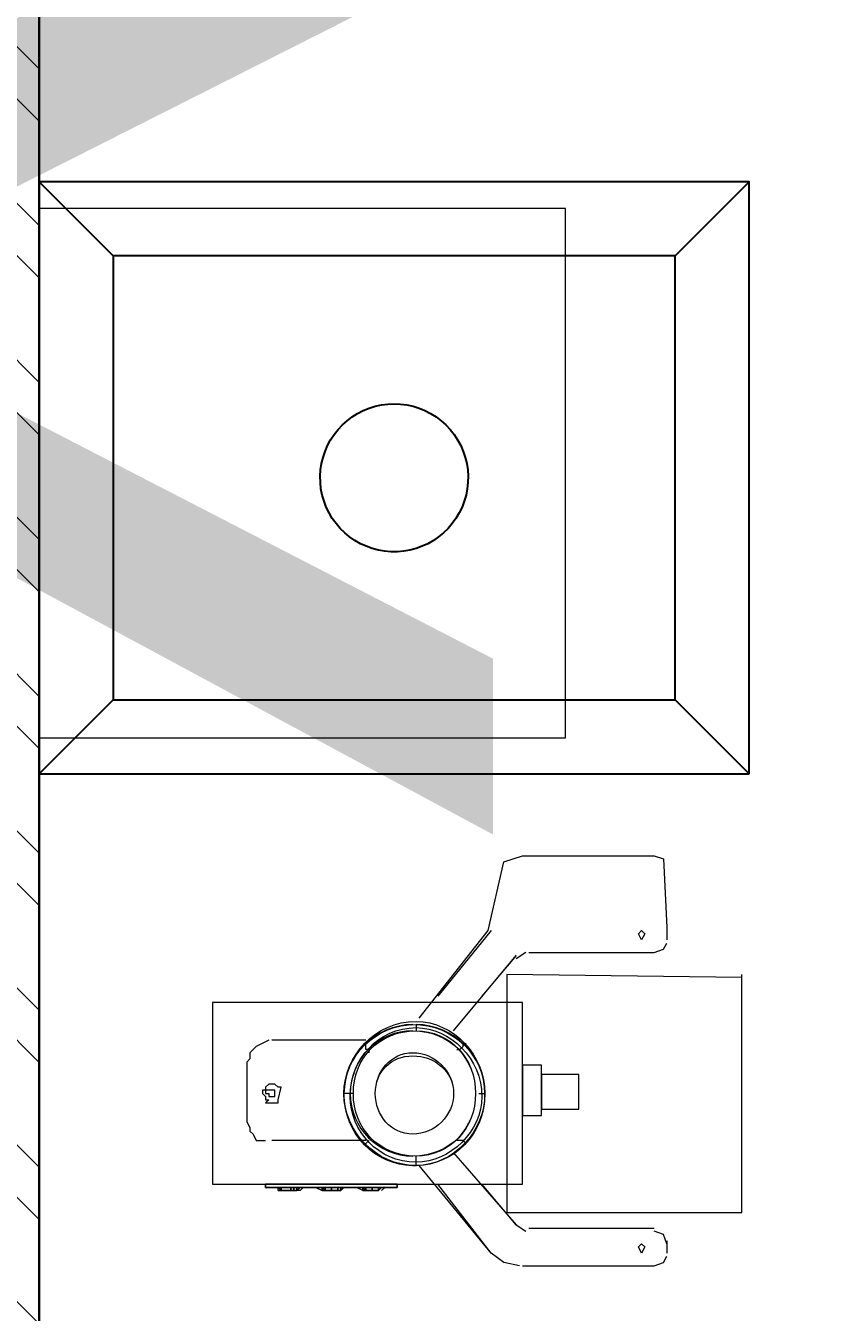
# Model space of a CAD drawing. Header units: millimetres. Extents: x -136099598 to 11807193, y 0 to 779331.
# Drawn here: x -136081792 to -136080416, y 203083 to 205257 of the extents above; entities that cross this region are included whole.
import ezdxf
from ezdxf import colors
from ezdxf.entities.mleader import LeaderData, LeaderLine
from ezdxf.enums import TextEntityAlignment as Align
from ezdxf.math import Vec2, Vec3

# ---------------------------------------------------------------- set-up
doc = ezdxf.new("R2018")
doc.units = ezdxf.units.MM
doc.header["$MEASUREMENT"] = 0
doc.layers.get('0').update_dxf_attribs({"color": 250, "lineweight": 9})
for name, color, linetype, lineweight in [('АР_Маркер экспликации', 239, 'Continuous', 13), ('АР_Номер помещения', 1, 'Continuous', 25), ('АР_Отметки', 250, 'Continuous', 15), ('АР_Перегородки кирпич', 244, 'Continuous', 30), ('АР_Перегородки_кирпич_Штрих', 244, 'Continuous', 5), ('АР_Помещения_площадь', 19, 'Continuous', 9), ('Оборудование пищеблок', 250, 'Continuous', 5)]:
    doc.layers.add(name, color=color, linetype=linetype, lineweight=lineweight)
doc.layers.add('АР_Названия помещений', color=124, linetype='Continuous', lineweight=5, plot=False)
doc.layers.add('ТХ_оборуд.пищеблок', color=250, linetype='Continuous')
doc.styles.add('ISOCPEUR', font='isocpeur.ttf', dxfattribs={"width": 0.7})
doc.styles.get("Standard").update_dxf_attribs({"font": 'isocpeur.ttf'})

# ---------------------------------------------------------------- blocks, each defined once
blk = doc.blocks.new('_DotSmall')
at = {"color": 0, "linetype": 'ByBlock', "const_width": 0.5}
blk.add_lwpolyline([(-0.0625, 0, 1), (0.0625, 0, 1)], format="xyb", close=True, dxfattribs=at)
blk = doc.blocks.new('*U254')
blk.add_lwpolyline([(125, 1075), (875, 1075), (875, 125), (125, 125)], close=True)
blk.add_lwpolyline([(625, 600), (624.5, 610.7), (623.2, 621.4), (620.9, 631.9), (617.7, 642.2), (613.6, 652.1), (608.7, 661.7), (603, 670.8), (596.5, 679.4), (589.3, 687.4), (581.5, 694.8), (573, 701.4), (564, 707.3), (554.6, 712.5), (544.7, 716.7), (534.5, 720.1), (524.1, 722.7), (513.4, 724.3), (502.7, 725), (491.9, 724.7), (481.2, 723.6), (470.7, 721.5), (460.4, 718.5), (450.3, 714.7), (440.6, 710), (431.4, 704.5), (422.7, 698.2), (414.5, 691.2), (407, 683.5), (400.2, 675.2), (394.1, 666.3), (388.7, 657), (384.3, 647.2), (380.6, 637.1), (377.9, 626.7), (376, 616.1), (375.1, 605.4), (375.1, 594.6), (376, 583.9), (377.9, 573.3), (380.6, 562.9), (384.3, 552.8), (388.7, 543), (394.1, 533.7), (400.2, 524.8), (407, 516.5), (414.5, 508.8), (422.7, 501.8), (431.4, 495.5), (440.6, 490), (450.3, 485.3), (460.4, 481.5), (470.7, 478.5), (481.2, 476.4), (491.9, 475.3), (502.7, 475), (513.4, 475.7), (524.1, 477.3), (534.5, 479.9), (544.7, 483.3), (554.6, 487.5), (564, 492.7), (573, 498.6), (581.5, 505.2), (589.3, 512.6), (596.5, 520.6), (603, 529.2), (608.7, 538.3), (613.6, 547.9), (617.7, 557.8), (620.9, 568.1), (623.2, 578.6), (624.5, 589.3), (625, 600)])
at = {"layer": 'Оборудование пищеблок', "color": 0, "linetype": 'ByBlock', "lineweight": -2}
for points in [[(0, 1200), (125, 1075)], [(875, 1075), (1000, 1200)], [(0, 0), (125, 125)], [(875, 125), (1000, 0)]]:
    blk.add_lwpolyline(points, dxfattribs=at)
blk.add_lwpolyline([(0, 1200), (1000, 1200), (1000, 0), (0, 0)], close=True, dxfattribs=at)
blk = doc.blocks.new('*U54')
at = {"color": 7, "style": 'ISOCPEUR', "width": 0.7, "flags": 1}
blk.add_attdef('КАТЕГОРИЯ', (-499.2, -2092.2), '', height=250, dxfattribs=at)
at = {"layer": 'АР_Номер помещения', "color": 7, "style": 'ISOCPEUR', "width": 0.7}
blk.add_attdef('НОМЕР_ПОМЕЩЕНИЯ', text='', height=300, dxfattribs=at).set_placement((1759.4, -1666.4), align=Align.MIDDLE_CENTER)
at = {"layer": 'АР_Помещения_площадь', "color": 7, "lineweight": 30, "width": 0.7, "flags": 104}
blk.add_attdef('ИМЯ_ПОМЕЩЕНИЯ', text='', height=100, dxfattribs=at).set_placement((157.6, 1217.1), align=Align.MIDDLE_CENTER)
at = {"layer": 'АР_Помещения_площадь', "color": 7, "style": 'ISOCPEUR', "width": 0.7}
blk.add_attdef('ПЛОЩАДЬ_ПОМЕЩЕНИЯ', text='', height=200, dxfattribs=at).set_placement((4213, -2252.8), align=Align.MIDDLE_RIGHT)
blk = doc.blocks.new('A$C13decc58')
at = {"layer": 'АР_Перегородки_кирпич_Штрих', "ltscale": 100}
h = blk.add_hatch(dxfattribs=at)
h.set_pattern_fill('ANSI32', color=256, scale=500)
h.set_pattern_definition([(45, (-939456.72, 101324.74), (-132.58252, 132.58252), []), (45, (-939368.33, 101324.74), (-132.58252, 132.58252), [])])
h.paths.add_polyline_path([(11183.1, 52609.9), (11258.9, 52609.9), (11258.9, 52729.9), (11063.1, 52729.9), (11063.1, 52399.6), (6030.4, 52399.5), (6030.4, 52279.5), (11183.1, 52279.6)])
at = {"layer": 'АР_Перегородки кирпич', "linetype": 'Continuous', "ltscale": 100}
blk.add_line((6030.4, 52279.5), (11183.1, 52279.6), dxfattribs=at)
at = {"layer": 'ТХ_оборуд.пищеблок', "lineweight": 0}
blk.add_lwpolyline([(8846.2, 51390.2), (9740.9, 51390.2), (9740.9, 52279.6), (8846.2, 52279.6)], close=True, dxfattribs=at)
at = {"layer": 'ТХ_оборуд.пищеблок', "lineweight": 5}
for points in [[(8398.7, 51462.6), (8398.7, 51986.7), (8091.6, 51986.7), (8091.6, 51462.6)], [(8261, 51880.9), (8261, 51891.4), (8255.7, 51896.7), (8250.4, 51896.7), (8250.4, 51902), (8245.1, 51902), (8239.8, 51896.7), (8234.6, 51896.7), (8234.6, 51891.4), (8229.3, 51896.7), (8229.3, 51875.6), (8234.6, 51875.6), (8255.7, 51870.3), (8255.7, 51875.6)], [(8091.6, 51674.4), (8086.3, 51674.4), (8086.3, 51896.7), (8091.6, 51896.7)], [(8086.3, 51674.4), (8091.6, 51674.4), (8091.6, 51896.7), (8086.3, 51896.7)], [(8250.4, 51880.9), (8250.4, 51891.4), (8250.4, 51896.7), (8245.1, 51896.7), (8245.1, 51891.4), (8239.8, 51891.4), (8239.8, 51880.9)], [(8081, 51875.6), (8081, 51870.3), (8081, 51854.4), (8081, 51870.3)], [(8086.3, 51849.1), (8081, 51849.1), (8081, 51843.8), (8086.3, 51838.5), (8081, 51843.8), (8081, 51854.4), (8081, 51870.3), (8081, 51854.4), (8081, 51849.1)], [(8086.3, 51875.6), (8086.3, 51870.3), (8086.3, 51854.4), (8086.3, 51849.1), (8086.3, 51843.8), (8086.3, 51849.1), (8086.3, 51854.4), (8086.3, 51870.3)], [(8086.3, 51870.3), (8086.3, 51854.4), (8086.3, 51849.1), (8086.3, 51854.4)], [(8086.3, 51796.2), (8081, 51796.2), (8086.3, 51801.4), (8081, 51796.2)], [(8086.3, 51785.6), (8086.3, 51796.2), (8086.3, 51801.4), (8086.3, 51796.2)], [(8086.3, 51775), (8086.3, 51785.6), (8086.3, 51796.2), (8086.3, 51785.6)], [(8081, 51775), (8086.3, 51775), (8086.3, 51785.6), (8086.3, 51775), (8086.3, 51769.7), (8086.3, 51775)], [(8081, 51769.7), (8086.3, 51769.7), (8086.3, 51775), (8086.3, 51769.7)], [(8086.3, 51775), (8081, 51775)], [(8086.3, 51727.3), (8081, 51727.3), (8086.3, 51732.6), (8081, 51727.3)], [(8086.3, 51716.7), (8086.3, 51727.3), (8086.3, 51732.6), (8086.3, 51727.3)], [(8086.3, 51706.2), (8086.3, 51716.7), (8086.3, 51727.3), (8086.3, 51716.7)], [(8081, 51706.2), (8086.3, 51706.2), (8081, 51706.2), (8086.3, 51706.2), (8086.3, 51716.7), (8086.3, 51706.2)], [(8086.3, 51706.2), (8081, 51706.2)], [(8292.8, 51430.9), (8292.8, 51462.6), (8208.1, 51462.6), (8208.1, 51430.9)], [(8276.9, 51367.3), (8276.9, 51430.9), (8218.7, 51430.9), (8218.7, 51367.3)], [(7985.7, 51266.7), (7991, 51261.5), (7985.7, 51256.2), (7975.1, 51261.5)], [(8515.1, 51266.7), (8520.4, 51261.5), (8515.1, 51256.2), (8504.5, 51261.5)]]:
    blk.add_lwpolyline(points, close=True, dxfattribs=at)
for points in [[(8335.1, 51891.4), (8324.6, 51912.6), (8314, 51923.2), (8303.4, 51923.2), (8298.1, 51928.5), (8292.8, 51928.5), (8208.1, 51928.5), (8197.5, 51928.5), (8186.9, 51923.2), (8181.6, 51923.2), (8176.3, 51917.9), (8165.7, 51912.6), (8165.7, 51902), (8165.7, 51896.7)], [(8165.7, 51727.3), (8165.7, 51886.2)], [(8335.1, 51727.3), (8335.1, 51886.2)], [(8081, 51875.6), (8086.3, 51875.6), (8081, 51870.3), (8086.3, 51870.3), (8081, 51870.3), (8086.3, 51875.6), (8086.3, 51854.4), (8086.3, 51838.5), (8086.3, 51833.2), (8081, 51838.5), (8081, 51843.8), (8081, 51849.1), (8086.3, 51849.1), (8081, 51849.1), (8081, 51854.4), (8081, 51870.3), (8086.3, 51870.3), (8081, 51870.3), (8081, 51875.6), (8086.3, 51875.6), (8086.3, 51870.3), (8086.3, 51875.6), (8086.3, 51854.4), (8086.3, 51838.5), (8086.3, 51833.2)], [(8081, 51838.5), (8081, 51843.8), (8081, 51854.4), (8081, 51849.1), (8081, 51843.8), (8086.3, 51843.8), (8086.3, 51849.1), (8086.3, 51843.8), (8081, 51843.8), (8081, 51849.1), (8081, 51854.4), (8081, 51870.3), (8081, 51875.6), (8086.3, 51875.6)], [(8081, 51870.3), (8081, 51875.6), (8081, 51870.3)], [(8081, 51854.4), (8086.3, 51854.4), (8081, 51854.4)], [(8081, 51854.4), (8086.3, 51854.4), (8081, 51854.4)], [(8086.3, 51854.4), (8081, 51854.4), (8086.3, 51854.4)], [(8086.3, 51812), (8081, 51801.4), (8081, 51796.2), (8086.3, 51796.2), (8081, 51796.2), (8081, 51785.6), (8081, 51775), (8081, 51769.7), (8081, 51775), (8081, 51785.6), (8081, 51796.2), (8081, 51801.4), (8086.3, 51801.4), (8086.3, 51796.2), (8086.3, 51801.4), (8086.3, 51785.6), (8081, 51785.6), (8086.3, 51785.6), (8086.3, 51769.7), (8086.3, 51764.4)], [(8086.3, 51801.4), (8086.3, 51812), (8086.3, 51801.4)], [(8081, 51769.7), (8086.3, 51764.4), (8086.3, 51769.7), (8086.3, 51785.6), (8086.3, 51801.4), (8081, 51801.4)], [(8081, 51785.6), (8086.3, 51785.6), (8081, 51785.6)], [(8081, 51785.6), (8086.3, 51785.6), (8081, 51785.6)], [(8086.3, 51769.7), (8081, 51769.7), (8086.3, 51769.7)], [(8081, 51732.6), (8086.3, 51743.2)], [(8086.3, 51695.6), (8086.3, 51700.9), (8086.3, 51716.7), (8086.3, 51732.6), (8081, 51732.6), (8081, 51727.3), (8086.3, 51727.3), (8081, 51727.3), (8081, 51716.7), (8081, 51706.2), (8081, 51716.7), (8081, 51727.3), (8081, 51732.6), (8086.3, 51732.6), (8086.3, 51727.3), (8086.3, 51732.6), (8086.3, 51716.7), (8086.3, 51700.9), (8086.3, 51695.6), (8081, 51700.9)], [(8086.3, 51732.6), (8086.3, 51743.2), (8086.3, 51732.6)], [(8160.4, 51727.3), (8165.7, 51722)], [(8314, 51722), (8319.3, 51722), (8319.3, 51727.3), (8324.6, 51727.3), (8329.8, 51727.3)], [(8081, 51716.7), (8086.3, 51716.7), (8081, 51716.7)], [(8086.3, 51716.7), (8081, 51716.7), (8086.3, 51716.7)], [(8081, 51716.7), (8086.3, 51716.7), (8081, 51716.7)], [(8086.3, 51700.9), (8081, 51706.2), (8086.3, 51700.9)], [(7954, 51467.9), (7959.3, 51494.4), (7975.1, 51515.6), (8123.4, 51637.3)], [(8372.2, 51637.3), (8520.4, 51520.9), (8636.3, 51494.4), (8646.9, 51462.6), (8646.9, 51240.3), (8641.6, 51224.4), (8525.7, 51219.1), (8504.5, 51219.1)], [(7975.1, 51515.6), (8091.6, 51605.6)], [(8520.4, 51515.6), (8409.3, 51605.6)], [(8144.6, 51579.1), (8022.8, 51473.2), (8091.6, 51531.5)], [(8160.4, 51557.9), (8165.7, 51563.2), (8165.7, 51568.5), (8165.7, 51573.8)], [(8319.3, 51573.8), (8319.3, 51568.5), (8324.6, 51563.2), (8329.8, 51563.2), (8329.8, 51557.9)], [(8351, 51579.1), (8478.1, 51473.2), (8409.3, 51531.5)], [(8441, 51092), (8446.3, 51489.1), (8044, 51489.1), (8044, 51092), (8446.3, 51092)], [(8022.8, 51473.2), (8012.2, 51457.3)], [(8483.4, 51457.3), (8472.8, 51473.2)], [(7954, 51462.6), (7954, 51240.3), (7959.3, 51224.4), (7969.9, 51219.1)], [(8017.5, 51452), (8017.5, 51240.3)], [(8483.4, 51452), (8483.4, 51240.3), (8488.7, 51224.4), (8499.3, 51219.1)], [(7991, 51219.1), (8006.9, 51224.4), (8012.2, 51240.3)], [(7996.3, 51219.1), (7975.1, 51219.1)]]:
    blk.add_lwpolyline(points, dxfattribs=at)
for points in [[(8245.1, 51748.5), (8245.1, 51764.4, 0.423913), (8123.4, 51642.6), (8139.3, 51642.6)], [(8351, 51647.9, 0.4125), (8245.1, 51753.8, 0.4125), (8139.3, 51647.9)], [(8245.1, 51536.7), (8245.1, 51526.2, 0.409091), (8361.6, 51642.6), (8351, 51642.6)]]:
    blk.add_lwpolyline(points, format="xyb", dxfattribs=at)
for centre, radius, start, end in [((8244.1, 51646.9), 117.5, 0.502, 89.498), ((8243.2, 51645.9), 119.8, 179.0546, 270.9454)]:
    blk.add_arc(centre, radius, start, end, dxfattribs=at)
for points in [[(8123.4, 51642.6), (8123.4, 51711.4), (8181.6, 51764.4), (8245.1, 51764.4)], [(8123.4, 51647.9), (8123.4, 51711.4), (8176.3, 51764.4), (8245.1, 51764.4)], [(8128.7, 51642.6), (8128.7, 51706.2), (8181.6, 51753.8), (8239.8, 51753.8)], [(8139.3, 51642.6), (8139.3, 51706.2), (8186.9, 51748.5), (8245.1, 51748.5)], [(8239.8, 51753.8), (8303.4, 51753.8), (8356.3, 51706.2), (8356.3, 51642.6)], [(8245.1, 51764.4), (8308.7, 51764.4), (8361.6, 51711.4), (8361.6, 51642.6)], [(8245.1, 51764.4), (8308.7, 51764.4), (8366.9, 51711.4), (8366.9, 51642.6)], [(8245.1, 51748.5), (8303.4, 51748.5), (8351, 51706.2), (8351, 51642.6)], [(8176.3, 51647.9), (8176.3, 51685), (8208.1, 51711.4), (8245.1, 51711.4)], [(8176.3, 51647.9), (8176.3, 51685), (8208.1, 51711.4), (8245.1, 51711.4)], [(8245.1, 51711.4), (8282.2, 51711.4), (8314, 51685), (8314, 51647.9)], [(8245.1, 51711.4), (8282.2, 51711.4), (8308.7, 51685), (8308.7, 51647.9)], [(8245.1, 51526.2), (8176.3, 51526.2), (8123.4, 51579.1), (8123.4, 51642.6)], [(8245.1, 51526.2), (8181.6, 51526.2), (8123.4, 51579.1), (8123.4, 51642.6)], [(8239.8, 51531.5), (8181.6, 51531.5), (8128.7, 51584.4), (8128.7, 51642.6)], [(8245.1, 51542), (8186.9, 51542), (8139.3, 51584.4), (8139.3, 51647.9)], [(8245.1, 51542), (8186.9, 51542), (8139.3, 51584.4), (8139.3, 51642.6)], [(8245.1, 51579.1), (8208.1, 51579.1), (8176.3, 51610.9), (8176.3, 51647.9)], [(8245.1, 51579.1), (8208.1, 51579.1), (8176.3, 51610.9), (8176.3, 51647.9)], [(8356.3, 51642.6), (8356.3, 51584.4), (8303.4, 51531.5), (8239.8, 51531.5)], [(8351, 51647.9), (8351, 51584.4), (8303.4, 51542), (8245.1, 51542)], [(8361.6, 51647.9), (8361.6, 51579.1), (8308.7, 51526.2), (8245.1, 51526.2)], [(8314, 51647.9), (8314, 51610.9), (8282.2, 51579.1), (8245.1, 51579.1)], [(8308.7, 51647.9), (8308.7, 51610.9), (8282.2, 51579.1), (8245.1, 51579.1)], [(8351, 51642.6), (8351, 51584.4), (8303.4, 51542), (8245.1, 51542)], [(8366.9, 51642.6), (8366.9, 51579.1), (8308.7, 51526.2), (8245.1, 51526.2)]]:
    blk.add_open_spline(points, degree=3, dxfattribs=at)
at = {"layer": 'АР_Маркер экспликации', "color": 7}
ref = blk.add_blockref('*U54', (6766.7, 55287.4), dxfattribs=at)
lines = blk.add_mtext('\\W0.8000;Холодный цех', dxfattribs={"layer": 'АР_Названия помещений', "insert": (8617.8, 54209.1), "char_height": 2696.651, "width": 926.94, "attachment_point": 1})
ref.add_attrib('ИМЯ_ПОМЕЩЕНИЯ', '', (8617.8, 54209.1), dxfattribs={"flags": 104}).embed_mtext(lines)
at = {"layer": 'ТХ_оборуд.пищеблок', "xscale": -1, "rotation": 180}
blk.add_blockref('*U254', (8785.5, 52279.6), dxfattribs=at)
at = {"layer": 'АР_Отметки'}
ml = blk.add_multileader_mtext('Standard', dxfattribs=at)
ml.set_content('-0,010', color=256, style='ISOCPEUR')
ml.set_leader_properties(color=256, linetype='Continuous', lineweight=-1)
ml.set_arrow_properties(name='DOTSMALL')
ml.build(insert=Vec2(0, 0))
ml.multileader.update_dxf_attribs({"has_text_frame": 1, "text_left_attachment_type": 4, "text_right_attachment_type": 4, "dogleg_length": 100, "arrow_head_size": 180})
ctx = ml.context
ctx.base_point, ctx.char_height, ctx.arrow_head_size, ctx.landing_gap_size, ctx.plane_origin = Vec3(37116.1, 68979.6, 0), 250, 180, 50, Vec3(37034.7, 67778.7, 0)
ctx.left_attachment, ctx.right_attachment = 4, 4
notes = []
notes.append((ctx, [(0, (0, 0, 0), (0, 0), (1, 0), 1, [])]))
ctx.mtext.insert, ctx.mtext.width, ctx.mtext.line_spacing_style, ctx.mtext.flow_direction = Vec3(37166.1, 69379.6, 0), 852.697, 2, 5
ml = blk.add_multileader_mtext('Standard', dxfattribs=at)
ml.set_content('0,000', color=256, style='ISOCPEUR')
ml.set_leader_properties(color=256, linetype='Continuous', lineweight=-1)
ml.set_arrow_properties(name='DOTSMALL')
ml.build(insert=Vec2(0, 0))
ml.multileader.update_dxf_attribs({"has_text_frame": 1, "text_left_attachment_type": 4, "text_right_attachment_type": 4, "dogleg_length": 100, "arrow_head_size": 180})
ctx = ml.context
ctx.base_point, ctx.char_height, ctx.arrow_head_size, ctx.landing_gap_size, ctx.plane_origin = Vec3(36698.1, 66870.9, 0), 250, 180, 50, Vec3(36616.7, 65670, 0)
ctx.left_attachment, ctx.right_attachment = 4, 4
notes.append((ctx, [(0, (0, 0, 0), (0, 0), (1, 0), 1, [])]))
ctx.mtext.insert, ctx.mtext.width, ctx.mtext.line_spacing_style, ctx.mtext.flow_direction = Vec3(36748.1, 67270.9, 0), 852.697, 2, 5
ml = blk.add_multileader_mtext('Standard', dxfattribs=at)
ml.set_content('+1,975', color=256, style='ISOCPEUR')
ml.set_leader_properties(color=256, linetype='Continuous', lineweight=-1)
ml.set_arrow_properties(name='DOTSMALL')
ml.build(insert=Vec2(0, 0))
ml.multileader.update_dxf_attribs({"has_text_frame": 1, "text_left_attachment_type": 4, "text_right_attachment_type": 4, "dogleg_length": 100, "arrow_head_size": 180})
ctx = ml.context
ctx.base_point, ctx.char_height, ctx.arrow_head_size, ctx.landing_gap_size, ctx.plane_origin = Vec3(41925.2, 65726.8, 0), 250, 180, 50, Vec3(41843.8, 64525.9, 0)
ctx.left_attachment, ctx.right_attachment = 4, 4
notes.append((ctx, [(0, (0, 0, 0), (0, 0), (1, 0), 1, [])]))
ctx.mtext.insert, ctx.mtext.width, ctx.mtext.line_spacing_style, ctx.mtext.flow_direction = Vec3(41975.2, 66126.8, 0), 852.697, 2, 5
ml = blk.add_multileader_mtext('Standard', dxfattribs=at)
ml.set_content('-0,010', color=256, style='ISOCPEUR')
ml.set_leader_properties(color=256, linetype='Continuous', lineweight=-1)
ml.set_arrow_properties(name='DOTSMALL')
ml.build(insert=Vec2(0, 0))
ml.multileader.update_dxf_attribs({"has_text_frame": 1, "text_left_attachment_type": 4, "text_right_attachment_type": 4, "dogleg_length": 100, "arrow_head_size": 180})
ctx = ml.context
ctx.base_point, ctx.char_height, ctx.arrow_head_size, ctx.landing_gap_size, ctx.plane_origin = Vec3(28121.7, 65416.3, 0), 250, 180, 50, Vec3(28040.3, 64215.4, 0)
ctx.left_attachment, ctx.right_attachment = 4, 4
notes.append((ctx, [(0, (0, 0, 0), (0, 0), (1, 0), 1, [])]))
ctx.mtext.insert, ctx.mtext.width, ctx.mtext.line_spacing_style, ctx.mtext.flow_direction = Vec3(28171.7, 65816.3, 0), 852.697, 2, 5
ml = blk.add_multileader_mtext('Standard', dxfattribs=at)
ml.set_content('0,000', color=256, style='ISOCPEUR')
ml.set_leader_properties(color=256, linetype='Continuous', lineweight=-1)
ml.set_arrow_properties(name='DOTSMALL')
ml.build(insert=Vec2(0, 0))
ml.multileader.update_dxf_attribs({"has_text_frame": 1, "text_left_attachment_type": 4, "text_right_attachment_type": 4, "dogleg_length": 100, "arrow_head_size": 180})
ctx = ml.context
ctx.base_point, ctx.char_height, ctx.arrow_head_size, ctx.landing_gap_size, ctx.plane_origin = Vec3(25651.6, 65250.8, 0), 250, 180, 50, Vec3(25570.2, 64049.9, 0)
ctx.left_attachment, ctx.right_attachment = 4, 4
notes.append((ctx, [(0, (0, 0, 0), (0, 0), (1, 0), 1, [])]))
ctx.mtext.insert, ctx.mtext.width, ctx.mtext.line_spacing_style, ctx.mtext.flow_direction = Vec3(25701.6, 65650.8, 0), 852.697, 2, 5
ml = blk.add_multileader_mtext('Standard', dxfattribs=at)
ml.set_content('+1,975', color=256, style='ISOCPEUR')
ml.set_leader_properties(color=256, linetype='Continuous', lineweight=-1)
ml.set_arrow_properties(name='DOTSMALL')
ml.build(insert=Vec2(0, 0))
ml.multileader.update_dxf_attribs({"has_text_frame": 1, "text_left_attachment_type": 4, "text_right_attachment_type": 4, "dogleg_length": 100, "arrow_head_size": 180})
ctx = ml.context
ctx.base_point, ctx.char_height, ctx.arrow_head_size, ctx.landing_gap_size, ctx.plane_origin = Vec3(67184.2, 63069.3, 0), 250, 180, 50, Vec3(67102.8, 61868.4, 0)
ctx.left_attachment, ctx.right_attachment = 4, 4
notes.append((ctx, [(0, (0, 0, 0), (0, 0), (1, 0), 1, [])]))
ctx.mtext.insert, ctx.mtext.width, ctx.mtext.line_spacing_style, ctx.mtext.flow_direction = Vec3(67234.2, 63469.3, 0), 852.697, 2, 5
ml = blk.add_multileader_mtext('Standard', dxfattribs=at)
ml.set_content('0,000', color=256, style='ISOCPEUR')
ml.set_leader_properties(color=256, linetype='Continuous', lineweight=-1)
ml.set_arrow_properties(name='DOTSMALL')
ml.build(insert=Vec2(0, 0))
ml.multileader.update_dxf_attribs({"has_text_frame": 1, "text_left_attachment_type": 4, "text_right_attachment_type": 4, "dogleg_length": 100, "arrow_head_size": 180})
ctx = ml.context
ctx.base_point, ctx.char_height, ctx.arrow_head_size, ctx.landing_gap_size, ctx.plane_origin = Vec3(67976.9, 56051.7, 0), 250, 180, 50, Vec3(67895.5, 54850.8, 0)
ctx.left_attachment, ctx.right_attachment = 4, 4
notes.append((ctx, [(0, (0, 0, 0), (0, 0), (1, 0), 1, [])]))
ctx.mtext.insert, ctx.mtext.width, ctx.mtext.line_spacing_style, ctx.mtext.flow_direction = Vec3(68026.9, 56451.7, 0), 852.697, 2, 5
for ctx, leaders in notes:
    for number, flags, end, landing, length, lines in leaders:
        leader = LeaderData()
        leader.index, (leader.has_last_leader_line, leader.has_dogleg_vector, leader.attachment_direction) = number, flags
        leader.last_leader_point, leader.dogleg_vector, leader.dogleg_length = Vec3(end), Vec3(landing), length
        for number, points, colour, breaks in lines:
            line = LeaderLine()
            line.index, line.vertices, line.color, line.breaks = number, Vec3.list(points), colors.encode_raw_color(colour), breaks
            leader.lines.append(line)
        ctx.leaders.append(leader)

msp = doc.modelspace()

# ---------------------------------------------------------------- block references
at = {"ltscale": 150, "rotation": 89.99999999999999}
msp.add_blockref('A$C13decc58', (-136029490.008, 195207.354), dxfattribs=at)

doc.saveas('drawing.dxf')
